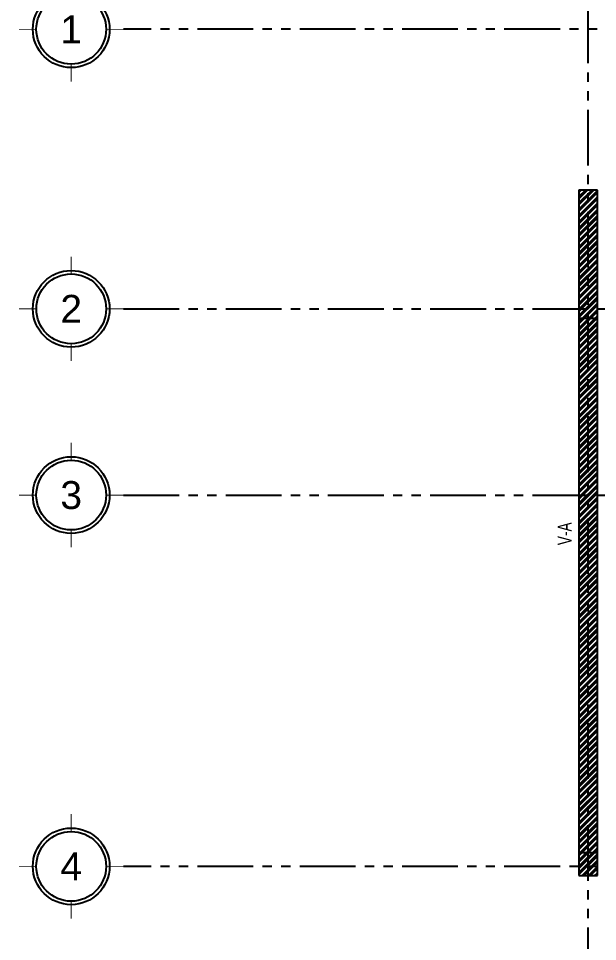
# Model space of a CAD drawing. Header units: millimetres. Extents: x 2248 to 2332, y 0 to 1240.
# Drawn here: x 2290.98 to 2297.21, y 1179.95 to 1189.89 of the extents above; entities that cross this region are included whole.
import ezdxf
from ezdxf.enums import TextEntityAlignment as Align

# ---------------------------------------------------------------- set-up
doc = ezdxf.new("R2010")
doc.units = ezdxf.units.MM
doc.set_wipeout_variables(frame=1)
doc.linetypes.add('Xref_Ejes$0$ACAD_ISO05W100', pattern=[33, 24, -3, 0, -3, 0, -3])
doc.linetypes.add('Xref_Losa de Entrepiso$0$HIDDEN', pattern=[0.375, 0.25, -0.125])
doc.layers.get('Defpoints').update_dxf_attribs({"color": 8})
for name, color, linetype in [('Xref_Ejes$0$00-EJES', 1, 'Xref_Ejes$0$ACAD_ISO05W100'), ('Xref_Ejes$0$Globo Eje', 1, 'Continuous'), ('Xref_Ejes$0$Texto', 7, 'Continuous'), ('Xref_Losa de Entrepiso$0$VIGA', 3, 'Continuous')]:
    doc.layers.add(name, color=color, linetype=linetype)
doc.styles.add('Xref_Ejes$0$Arial', font='arial.ttf')
doc.styles.add('Xref_Losa de Entrepiso$0$ARIAL', font='arial.ttf', dxfattribs={"height": 2})
doc.styles.add('Xref_Losa de Entrepiso$0$ROMANS', font='romans.shx', dxfattribs={"width": 0.75})

# ---------------------------------------------------------------- blocks, each defined once
blk = doc.blocks.new('*U41')
at = {"layer": 'Xref_Ejes$0$Globo Eje', "ltscale": 0.025, "const_width": 0.00938}
for points in [[(0, 0.5625), (0, 0.375)], [(-0.375, 0), (-0.5625, 0)], [(0.5625, 0), (0.375, 0)], [(0, -0.375), (0, -0.5625)]]:
    blk.add_lwpolyline(points, dxfattribs=at)
at = {"layer": 'Xref_Ejes$0$Globo Eje', "ltscale": 0.025}
for radius in [0.4125, 0.375]:
    blk.add_circle((0, 0), radius, dxfattribs=at)
at = {"layer": 'Xref_Ejes$0$Texto', "color": 7, "ltscale": 0.025, "style": 'Xref_Ejes$0$Arial'}
blk.add_attdef('EJE', text='', height=0.3, dxfattribs=at).set_placement((0, 0), align=Align.MIDDLE_CENTER)
blk = doc.blocks.new('Xref_Ejes')
at = {"layer": 'Xref_Ejes$0$00-EJES', "ltscale": 0.025}
for p, q in [((0, -8.9568), (0, 12.9873)), ((24.9967, 9.0084), (-5, 9.0084)), ((-4.9997, 6), (24.997, 6)), ((-5, 3.9958), (24.9967, 3.9958)), ((24.9967, 0), (-5, 0))]:
    blk.add_line(p, q, dxfattribs=at)
for p, values in [((-5.5625, 9.0084), {'EJE': '1'}), ((-5.5622, 6), {'EJE': '2'}), ((-5.5625, 3.9958), {'EJE': '3'}), ((-5.5625, 0), {'EJE': '4'})]:
    blk.add_blockref('*U41', p, dxfattribs=at).add_auto_attribs(values)
blk = doc.blocks.new('*U31')
at = {"layer": 'Xref_Losa de Entrepiso$0$VIGA', "ltscale": 0.025, "transparency": 33554559}
h = blk.add_hatch(dxfattribs=at)
h.set_pattern_fill('ANSI32', color=250, scale=0.005)
h.set_pattern_definition([(45, (-0.05, 5.454467), (-0.03367596, 0.03367596), []), (45, (-0.02755, 5.454467), (-0.03367596, 0.03367596), [])])
h.paths.add_polyline_path([(-0.125, 7.1274), (-0.125, -0.25), (0.075, -0.25), (0.075, 7.1274)])
at = {"layer": 'Defpoints', "ltscale": 0.025}
for p, q in [((-0.125, 5.75), (0.075, 5.75)), ((-0.125, 0), (0.075, 0))]:
    blk.add_line(p, q, dxfattribs=at)
at = {"layer": 'Xref_Losa de Entrepiso$0$VIGA', "ltscale": 0.025}
for p, q in [((0.075, 7.1274), (-0.125, 7.1274)), ((-0.125, 7.1274), (-0.125, -0.25)), ((0.075, -0.25), (0.075, 7.1274)), ((-0.125, -0.25), (0.075, -0.25))]:
    blk.add_line(p, q, dxfattribs=at)
at = {"layer": 'Defpoints', "color": 30, "ltscale": 0.025, "style": 'Xref_Losa de Entrepiso$0$ROMANS', "width": 0.7, "flags": 2}
blk.add_attdef('ANCHO', text='', height=0.03, dxfattribs=at).set_placement((-0.05, 5.674), align=Align.MIDDLE_CENTER)
blk.add_attdef('LONGITUD', text='', height=0.05, rotation=90, dxfattribs=at).set_placement((-0.05, 0.225), align=Align.MIDDLE_CENTER)
at = {"layer": 'Xref_Losa de Entrepiso$0$VIGA', "ltscale": 0.025, "style": 'Xref_Losa de Entrepiso$0$ARIAL', "width": 0.7, "flags": 8}
blk.add_attdef('V-00', text='', height=0.15, rotation=90, dxfattribs=at).set_placement((-0.278, 3.4291), align=Align.MIDDLE_CENTER)
at = {"color": 8, "linetype": 'Xref_Losa de Entrepiso$0$HIDDEN'}
blk.add_wipeout([(-0.3525, 3.1927), (-0.365, 3.2052), (-0.365, 3.6552), (-0.3525, 3.6677), (-0.2025, 3.6677), (-0.19, 3.6552), (-0.19, 3.2052), (-0.2025, 3.1927)], dxfattribs=at).dxf.layer = 'Defpoints'

msp = doc.modelspace()

# ---------------------------------------------------------------- block references
msp.add_blockref('Xref_Ejes', (2297.1059, 1180.7633))

# ---------------------------------------------------------------- next in the draw order: block references
at = {"ltscale": 0.025}
ref = msp.add_blockref('*U31', (2297.1309, 1180.9133), dxfattribs=at)
ref.add_attrib('V-00', 'V-A', dxfattribs={"layer": 'Xref_Losa de Entrepiso$0$VIGA', "ltscale": 0.025, "height": 0.15, "rotation": 90, "style": 'Xref_Losa de Entrepiso$0$ARIAL', "width": 0.7}).set_placement((2296.8529, 1184.3424), align=Align.MIDDLE_CENTER)

doc.saveas('drawing.dxf')
